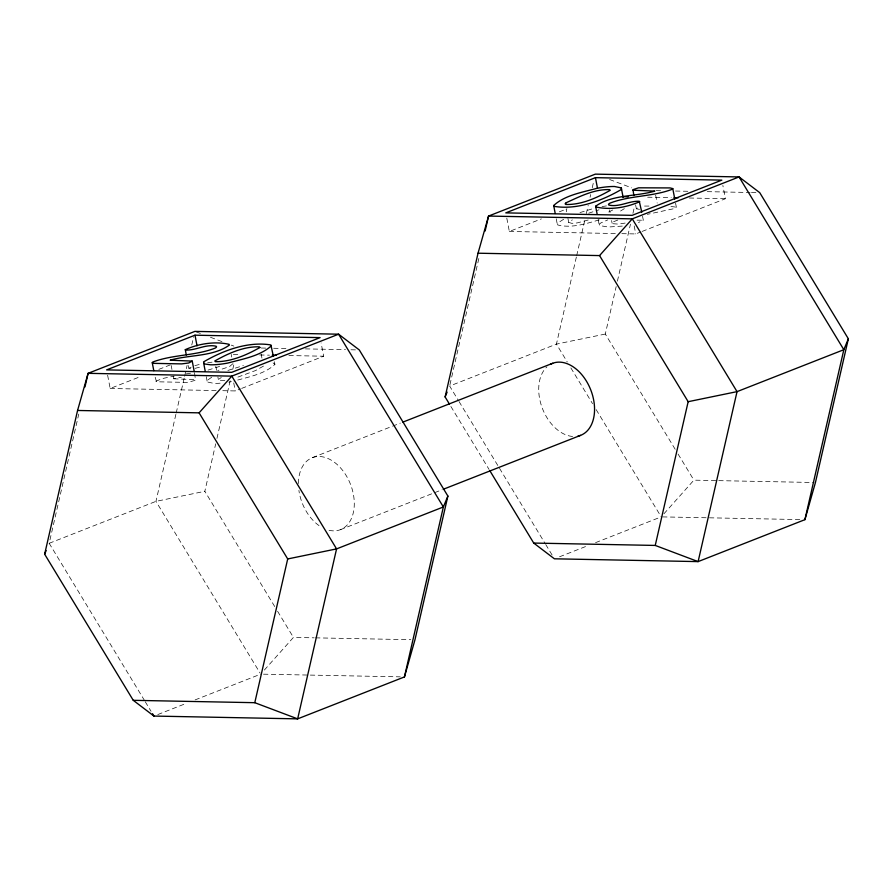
<?xml version="1.0" encoding="UTF-8"?>
<svg xmlns="http://www.w3.org/2000/svg" width="893" height="893" viewBox="0 0 893 893"><rect width="100%" height="100%" fill="white"/><g stroke="black" fill="none" stroke-linecap="round" stroke-linejoin="round"><path stroke-width="0.67" stroke-dasharray="4.46 3.35" d="M144.554 700.581L49.171 543.301L78.751 414.118M175.888 414.341L155.962 501.364L260.008 672.942M176.2 412.979L184.304 377.627M184.617 376.266L187.106 365.382M191.772 344.988L193.647 336.828M274.709 606.537L204.832 491.306L215.704 443.843M216.943 438.418L230.305 380.117M232.783 369.267L234.033 363.842M449.949 384.682L479.53 255.498M576.353 257.072L556.428 344.106L567.267 361.978M576.666 255.722L584.759 220.359M586.321 213.561L588.186 205.401M590.061 197.241L590.686 194.529M592.238 187.731L593.8 180.933M675.175 449.268L605.298 334.049L616.17 286.586M617.409 281.161L630.458 224.21M632.936 213.36L634.488 206.584M194.529 373.051L195.567 380.239L187.63 382.416L156.532 381.78L154.802 375.998M639.533 209.342L636.363 208.806L638.004 207.556M274.408 361.721L274.921 364.377C264.35 374.379 247.796 377.036 234.022 381.077M599.236 219.857C586.02 223.73 571.397 228.496 557.712 224.958L557.712 223.049L564.142 218.952M232.973 363.663L229.445 366.61L217.736 370.539M622.287 226.096L608.245 227.012L599.482 225.572L599.649 223.953L600.844 222.949L607.642 219.957M155.828 381.311L162.191 378.587L174.28 376.098M675.588 203.202L676.347 207.187L674.382 208.582L647.336 214.342M190.689 368.787L188.858 368.262L193.692 365.985M642.547 216.251L643.317 220.225L638.484 222.502M264.373 670.051L293.44 637.412L314.157 637.825M663.923 513.81L693.906 480.155L717.38 480.613M263.468 366.097L255.677 370.506L235.585 377.951M588.163 220.035L577.034 222.949L571.788 223.339L568.696 222.402L572.324 219.868M224.824 380.373L218.941 380.262L218.383 379.581L221.297 377.471M624.341 208.672L618.012 212.59M612.687 210.022L606.749 212.969M211.708 377.214L207.143 380.474L207.299 381.992L214.086 383.398A23.91 4.755 -10.9 0 0 222.658 382.952M506.8 218.182L509.345 231.466L541.37 218.897M559.308 211.853L566.999 208.828M107.618 375.205L110.174 388.488L140.915 376.411M158.854 369.367L170.384 364.846M222.759 390.688L235.272 390.933L240.396 388.913M241.668 388.41L323.668 356.218L321.112 342.934M621.852 233.665L635.738 233.933L640.861 231.923M642.145 231.421L725.417 198.715L722.861 185.431M49.171 543.301L155.962 501.364L204.832 491.306M312.472 457.618L391.268 426.675M392.563 426.173L400.31 423.126M340.255 529.739L442.303 489.654M157.804 714.556L186.112 703.438M195.12 699.9L260.734 674.137M559.554 556.785L587.862 545.668M595.575 542.643L659.916 517.382M227.882 370.45L243.398 365.561M579.981 212.579L594.213 208.259M588.688 213.193L599.002 209.81M617.777 220.058L613.491 221.754A10.973 2.188 -10.9 0 0 612.576 223.685L618.235 224.11L626.216 222.915M194.853 365.65L201.126 363.987M195.109 368.34L200.713 366.923M208.002 370.104L218.685 366.733A10.973 2.188 -10.9 0 0 219.79 365.963M173.22 376.132L173.733 378.788L181.324 377.248M605.298 334.049L556.428 344.106L449.637 386.033L458.31 400.332M186.112 373.944L192.475 372.872M207.645 362.759L213.405 361.989M637.066 220.158L643.317 220.225M644.545 206.071L650.93 206.071M656.176 190.656L661.691 190.767M675.51 191.035L687.934 191.281M707.267 191.66L750.075 192.486M751.46 192.52L756.985 192.62M647.637 197.197L671.246 197.666M689.307 198.012L725.417 198.715M670.933 206.462L676.347 207.187M509.345 231.466L616.293 233.553M261.236 348.024L266.761 348.136M273.66 348.27L286.095 348.516M305.428 348.884L345.468 349.665M350.994 349.777L356.519 349.889M233.319 354.454L240.262 354.588M259.729 354.967L269.452 355.157M288.919 355.537L323.668 356.218M173.733 378.788L195.801 379.692M110.174 388.488L217.2 390.576M718.765 480.646L814.048 482.499M662.584 516.902L800.753 519.592M315.53 637.848L410.825 639.701M263.502 674.182L400.287 676.849M609.64 179.526L631.719 187.854M196.192 331.883L201.383 333.837M210.48 337.275L222.167 341.684M231.265 345.122L233.854 346.093M273.091 362.904L274.921 364.377M678.055 454.024L693.906 480.155M570.873 367.927L592.55 403.681M596.167 409.63L661.2 516.868M459.024 401.526L545.009 543.324M545.735 544.507L552.242 555.234M450.876 406.46L489.051 469.417M277.589 611.281L293.44 637.412M145.269 701.775L151.051 711.297M655.641 195.098L657.17 203.068M635.604 204.821L636.363 208.806M634.209 225.962L635.738 233.933M609.528 209.9L610.042 212.556M611.571 220.526L612.085 223.183M598.176 219.522L599.203 224.835M566.151 209.118L566.664 211.775M567.937 218.417L568.696 222.402M556.239 218.796L557.254 224.11M261.18 354.141L261.939 358.126M231.187 354.365L231.7 357.021M233.732 382.963L235.272 390.933M215.827 366.297L216.586 370.282M217.87 376.924L218.383 379.581M206.272 376.679L207.299 381.992M188.356 365.605L188.858 368.262M171.177 365.505L171.947 369.49M572.603 436.454A38.645 25.897 68.6 0 1 542.107 407.654A38.645 25.897 68.6 0 1 546.951 366.856M298.429 483.548A38.645 25.897 68.6 0 1 326.045 457.752A38.645 25.897 68.6 0 1 354.287 502.77A38.645 25.897 68.6 0 1 327.485 529.873M319.047 525.62A38.645 25.897 68.6 0 1 298.898 490.38M231.399 381.646A23.91 4.755 -10.9 0 1 228.854 382.104M602.049 206.618A23.91 4.755 -10.9 0 1 607.106 205.825"/><path stroke-width="1.34" d="M44.65 554.207L77.568 410.467L88.094 373.33L194.886 331.392L338.592 334.194L359.276 349.933L447.884 496.05L414.966 639.79L404.44 676.939L297.648 718.865L153.942 716.063L133.258 700.324L44.65 554.207L46.157 550.579M84.98 386.926L88.094 373.33L231.8 376.132L338.592 334.194L443.363 506.967L404.44 676.939M133.258 700.324L254.784 702.691L287.702 558.951L199.094 412.845L77.568 410.467M449.436 404.082L445.116 396.95L478.034 253.21L488.56 216.061L595.352 174.135L739.058 176.937L759.742 192.676L848.35 338.793L815.432 482.533L804.906 519.67L698.114 561.608L554.408 558.806L533.724 543.067L489.777 470.6M485.133 231.019L488.56 216.061L632.266 218.863L739.058 176.937L843.829 349.699L804.906 519.67M533.724 543.067L655.239 545.433L688.168 401.694L599.56 255.588L478.034 253.21M445.116 396.95L447.125 392.105M447.884 496.05L443.363 506.967L336.572 548.894L287.702 558.951M848.35 338.793L843.829 349.699L737.038 391.636L688.168 401.694M192.229 361.096L188.691 362.982L181.67 363.897L155.002 363.384L152.96 363.183L152.256 362.714L152.725 362.056C172.706 354.432 195.176 355.905 215.113 348.147A10.973 2.188 -10.9 0 0 216.028 346.205C205.703 343.861 195.958 350.569 185.755 350.045L185.286 349.665C198.525 343.705 214.856 341.081 229.121 344.318L229.401 345.066C212.768 356.954 189.405 354.543 170.161 360.192L192.229 361.096L194.272 371.722M633.818 195.522L633.037 189.651L638.573 187.809L670.029 187.921L672.775 188.59L674.818 199.217M271.349 345.792C260.008 356.229 242.494 359.019 227.827 363.049A23.91 4.755 -10.9 0 1 210.514 364.802L204.631 363.976L203.571 361.888C223.15 350.447 247.897 341.159 270.892 344.944L273.392 356.407M555.212 213.483L553.682 205.513C565.023 195.076 582.537 192.285 597.205 188.256A23.91 4.755 -10.9 0 1 614.518 186.503L621.305 187.898L623.091 197.197M597.16 214.208L595.631 206.238C612.263 194.339 635.626 196.761 654.87 191.113L632.791 190.209M672.775 188.59L672.306 189.249C652.325 196.873 629.855 195.4 609.919 203.157A10.973 2.188 -10.9 0 0 609.004 205.1C619.329 207.444 629.074 200.735 639.276 201.26L641.788 212.266M639.745 201.639C626.506 207.6 610.176 210.223 595.91 206.986L595.631 206.238M199.094 412.845L231.8 376.132L336.572 548.894L297.648 718.865L254.784 702.691M599.56 255.588L632.266 218.863L737.038 391.636L698.114 561.608L655.239 545.433M595.452 177.662L505.773 212.88L632.166 215.336L721.845 180.118L595.452 177.662L597.495 188.289M194.998 335.188L106.602 369.892L231.7 372.336L320.096 337.621L194.998 335.188L197.04 345.803M402.899 422.11L552.745 363.261M443.598 489.152L580.528 435.382M622.633 196.717L628.192 196.817M674.025 197.71L678.189 197.799M272.231 355.213L276.406 355.291M152.502 713.686L153.942 716.063M553.682 205.513L554.14 206.361C577.135 210.145 601.882 200.858 621.461 189.416L621.305 187.898M203.727 363.395L205.256 371.365M185.286 349.665L186.313 354.979M152.256 362.714L153.786 370.684M550.3 364.411A38.645 25.897 68.6 0 1 590.876 390.208A38.645 25.897 68.6 0 1 577.927 436.13M259.896 347.5C246.624 355.057 230.997 361.899 215.369 361.676L214.8 360.984C228.095 353.494 243.61 346.35 259.249 346.83L259.896 347.5M566.162 202.733L565.124 203.805L565.782 204.475C581.421 204.944 596.937 197.811 610.22 190.321L609.662 189.629C594.314 189.037 579.803 196.538 566.162 202.733"/></g></svg>
